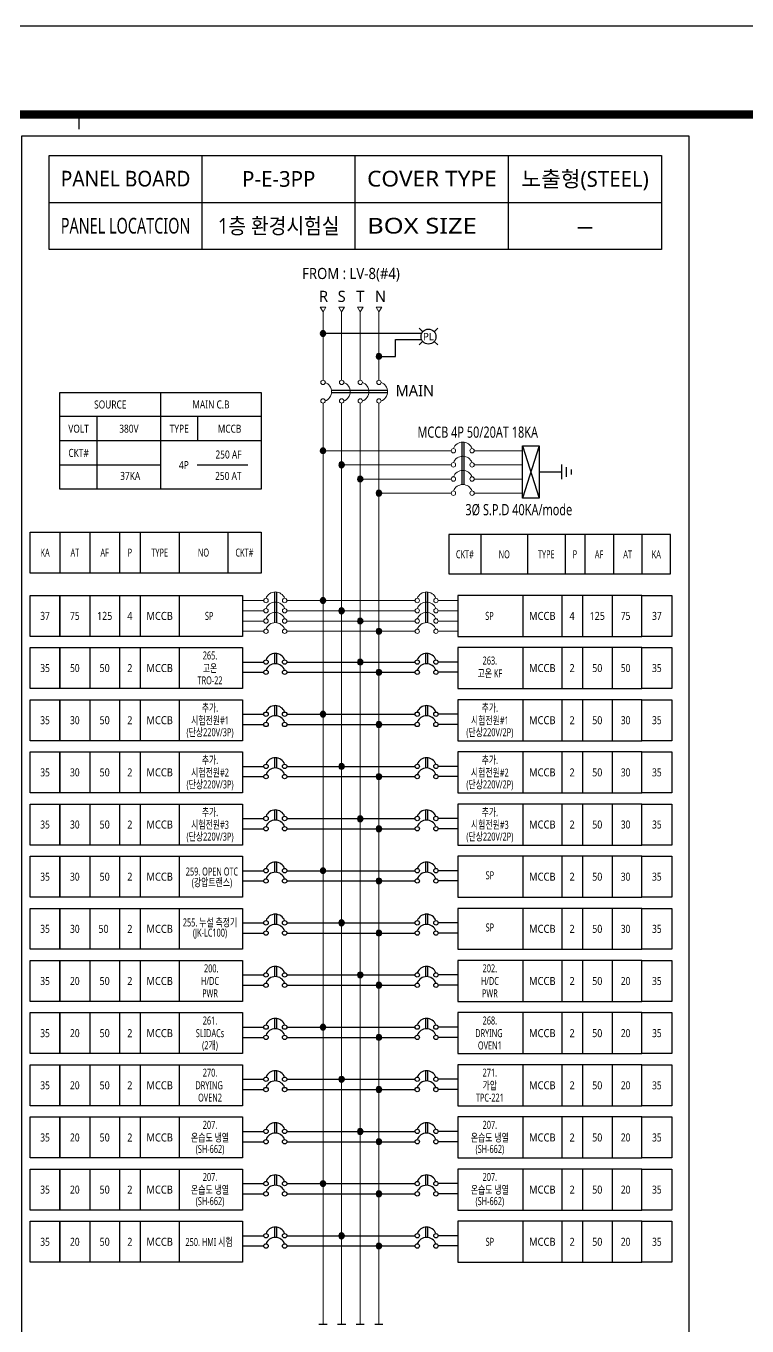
# Model space of a CAD drawing. Header units: millimetres. Extents: x 0 to 1009200, y -237600 to 28708.
# Drawn here: x 446250 to 480471, y -61728 to 0 of the extents above; entities that cross this region are included whole.
import ezdxf
from ezdxf.enums import TextEntityAlignment as Align

# ---------------------------------------------------------------- set-up
doc = ezdxf.new("R2010")
doc.units = ezdxf.units.MM
doc.header["$LTSCALE"] = 1000
for name, color, linetype in [('arch', 8, 'Continuous'), ('SYM', 3, 'Continuous'), ('TEXT', 3, 'Continuous'), ('XR-SHEET-SHT', 5, 'Continuous')]:
    doc.layers.add(name, color=color, linetype=linetype)
doc.layers.add('XR-SHEET-TEMP', color=171, linetype='Continuous', plot=False)
doc.styles.add('GHS', font='malgun.ttf')

# ---------------------------------------------------------------- blocks, each defined once
blk = doc.blocks.new('XR-FORM-EE', base_point=(461, 408))
at = {"layer": 'XR-SHEET-SHT', "color": 5}
blk.add_lwpolyline([(0, 118800), (168200, 118800), (168200, 0), (0, 0)], close=True, dxfattribs=at)
at = {"layer": 'XR-SHEET-SHT', "color": 5, "const_width": 400}
blk.add_lwpolyline([(9300, 114600), (163900, 114600), (163900, 4200), (9300, 4200)], close=True, dxfattribs=at)
at = {"layer": 'XR-SHEET-TEMP'}
blk.add_line((112350, 114600), (112350, 113900), dxfattribs=at)
blk = doc.blocks.new('HH7')
at = {"layer": 'SYM'}
blk.add_hatch(color=256, dxfattribs=at).paths.add_polyline_path([(50, 50, 1), (-50, 50, 1)])
blk.add_circle((0, 50), 50, dxfattribs=at)

msp = doc.modelspace()

# ---------------------------------------------------------------- linework, layer by layer
at = {"lineweight": 18}
for p, q in [((460347, -13579, 0), (460347, -16817, 0)), ((461232, -13579, 0), (461232, -16817, 0)), ((462116, -13579, 0), (462116, -16817, 0)), ((460347, -17909, 0), (460347, -19093, 0)), ((461232, -17909, 0), (461232, -19093, 0)), ((462116, -17909, 0), (462116, -19093, 0)), ((466436, -20166, 0), (460347, -20166, 0)), ((467527, -20166, 0), (469816, -20166, 0)), ((466436, -20838, 0), (461232, -20838, 0)), ((469816, -20838, 0), (467527, -20838, 0)), ((469816, -20838, 0), (467527, -20838, 0)), ((466436, -21510, 0), (462116, -21510, 0)), ((469816, -21510, 0), (467527, -21510, 0)), ((466436, -22182, 0), (463001, -22182, 0)), ((469816, -22182, 0), (467527, -22182, 0)), ((456519, -27280, 0), (457539, -27280, 0)), ((456519, -27767, 0), (457539, -27767, 0)), ((458630, -27280, 0), (464718, -27280)), ((458630, -27767, 0), (464718, -27767)), ((466747, -27280), (465809, -27280)), ((466747, -27767), (465809, -27767)), ((456519, -28253, 0), (457539, -28253, 0)), ((458630, -28253, 0), (464718, -28253)), ((466747, -28253), (465809, -28253)), ((456519, -28740, 0), (457539, -28740, 0)), ((458630, -28740, 0), (464718, -28740)), ((466747, -28740), (465809, -28740))]:
    msp.add_line(p, q, dxfattribs=at)
for p, q in [((465030, -14607, 0), (460347, -14607, 0)), ((464917, -14355, 0), (465087, -14526, 0)), ((465795, -14351, 0), (465628, -14518, 0)), ((464917, -15141, 0), (465087, -14971, 0)), ((465795, -15146, 0), (465628, -14978, 0)), ((452638, -17397, 0), (452638, -21996, 0)), ((463407, -17315, 0), (460755, -17315, 0)), ((463407, -17411, 0), (460755, -17411, 0)), ((457414, -18546, 0), (447862, -18546, 0)), ((449630, -21996, 0), (449630, -18546, 0)), ((454406, -19696, 0), (454406, -18546, 0)), ((457414, -19696, 0), (447862, -19696, 0)), ((466934, -19759, 0), (466934, -21775, 0)), ((467029, -19759, 0), (467029, -21775, 0)), ((470612, -19936, 0), (469816, -22412, 0)), ((469816, -19936, 0), (470612, -22412, 0)), ((452638, -20846, 0), (447862, -20846, 0)), ((456780, -20846, 0), (454372, -20846, 0)), ((471676, -21525, 0), (471676, -20823, 0)), ((471910, -21408, 0), (471910, -20940, 0)), ((470612, -21174, 0), (471676, -21174, 0)), ((472144, -21291, 0), (472144, -21057, 0)), ((447862, -24030, 0), (447862, -25976, 0)), ((449277, -24030, 0), (449277, -25976, 0)), ((450692, -24030, 0), (450692, -25976, 0)), ((451665, -24030, 0), (451665, -25976, 0)), ((453522, -24030, 0), (453522, -25976, 0)), ((455822, -24030, 0), (455822, -25976, 0)), ((467845, -24150, 0), (467845, -26018, 0)), ((470052, -24150, 0), (470052, -26018, 0)), ((471835, -24150, 0), (471835, -26018, 0)), ((472769, -24150, 0), (472769, -26018, 0)), ((474128, -24150, 0), (474128, -26018, 0)), ((475487, -24150, 0), (475487, -26018, 0)), ((449277, -27037, 0), (449277, -28983, 0)), ((450692, -27037, 0), (450692, -28983, 0)), ((451665, -27037, 0), (451665, -28983, 0)), ((453522, -27037, 0), (453522, -28983, 0)), ((458037, -26874, 0), (458037, -28333, 0)), ((458132, -26874, 0), (458132, -28333, 0)), ((465216, -26874), (465216, -28333)), ((465311, -26874), (465311, -28333)), ((469826, -27037, 0), (469826, -28983, 0)), ((471683, -27037, 0), (471683, -28983, 0)), ((472656, -27037, 0), (472656, -28983, 0)), ((474071, -27037, 0), (474071, -28983, 0)), ((449277, -29514, 0), (449277, -31459, 0)), ((450692, -29514, 0), (450692, -31459, 0)), ((451665, -29514, 0), (451665, -31459, 0)), ((453522, -29514, 0), (453522, -31459, 0)), ((469826, -29514, 0), (469826, -31459, 0)), ((471683, -29514, 0), (471683, -31459, 0)), ((472656, -29514, 0), (472656, -31459, 0)), ((474071, -29514, 0), (474071, -31459, 0)), ((456519, -30202, 0), (457539, -30202, 0)), ((458037, -29795, 0), (458037, -30281, 0)), ((458132, -29795, 0), (458132, -30281, 0)), ((458630, -30202, 0), (464718, -30202)), ((465216, -29795), (465216, -30281)), ((465311, -29795), (465311, -30281)), ((466747, -30202), (465809, -30202)), ((456519, -30688, 0), (457539, -30688, 0)), ((458630, -30688, 0), (464718, -30688)), ((466747, -30688), (465809, -30688)), ((449277, -31990, 0), (449277, -33936, 0)), ((450692, -31990, 0), (450692, -33936, 0)), ((451665, -31990, 0), (451665, -33936, 0)), ((453522, -31990, 0), (453522, -33936, 0)), ((469826, -31990, 0), (469826, -33936, 0)), ((469826, -31990, 0), (469826, -33936, 0)), ((471683, -31990, 0), (471683, -33936, 0)), ((471683, -31990, 0), (471683, -33936, 0)), ((472656, -31990, 0), (472656, -33936, 0)), ((472656, -31990, 0), (472656, -33936, 0)), ((474071, -31990, 0), (474071, -33936, 0)), ((474071, -31990, 0), (474071, -33936, 0)), ((456519, -32678, 0), (457539, -32678, 0)), ((458037, -32271, 0), (458037, -32758, 0)), ((458132, -32271, 0), (458132, -32758, 0)), ((458630, -32678, 0), (464718, -32678)), ((465216, -32271), (465216, -32758)), ((465311, -32271), (465311, -32758)), ((466747, -32678), (465809, -32678)), ((456519, -33165, 0), (457539, -33165, 0)), ((458630, -33165, 0), (464718, -33165)), ((466747, -33165), (465809, -33165)), ((449277, -34466, 0), (449277, -36412, 0)), ((450692, -34466, 0), (450692, -36412, 0)), ((451665, -34466, 0), (451665, -36412, 0)), ((453522, -34466, 0), (453522, -36412, 0)), ((469826, -34466, 0), (469826, -36412, 0)), ((471683, -34466, 0), (471683, -36412, 0)), ((472656, -34466, 0), (472656, -36412, 0)), ((474071, -34466, 0), (474071, -36412, 0)), ((456519, -35155, 0), (457539, -35155, 0)), ((458037, -34748, 0), (458037, -35234, 0)), ((458132, -34748, 0), (458132, -35234, 0)), ((458630, -35155, 0), (464718, -35155)), ((465216, -34748), (465216, -35234)), ((465311, -34748), (465311, -35234)), ((466747, -35155), (465809, -35155)), ((456519, -35641, 0), (457539, -35641, 0)), ((458630, -35641, 0), (464718, -35641)), ((466747, -35641), (465809, -35641)), ((449277, -36943, 0), (449277, -38889, 0)), ((450692, -36943, 0), (450692, -38889, 0)), ((451665, -36943, 0), (451665, -38889, 0)), ((453522, -36943, 0), (453522, -38889, 0)), ((469826, -36943), (469826, -38889)), ((471683, -36943), (471683, -38889)), ((472656, -36943), (472656, -38889)), ((474071, -36943), (474071, -38889)), ((456519, -37631, 0), (457539, -37631, 0)), ((458037, -37224, 0), (458037, -37711, 0)), ((458132, -37224, 0), (458132, -37711, 0)), ((458630, -37631, 0), (464718, -37631)), ((465216, -37224), (465216, -37711)), ((465311, -37224), (465311, -37711)), ((466747, -37631), (465809, -37631)), ((456519, -38118, 0), (457539, -38118, 0)), ((458630, -38118, 0), (464718, -38118)), ((466747, -38118), (465809, -38118)), ((449277, -39419, 0), (449277, -41365, 0)), ((450692, -39419, 0), (450692, -41365, 0)), ((451665, -39419, 0), (451665, -41365, 0)), ((453522, -39419, 0), (453522, -41365, 0)), ((469826, -39419, 0), (469826, -41365, 0)), ((471683, -39419, 0), (471683, -41365, 0)), ((472656, -39419, 0), (472656, -41365, 0)), ((474071, -39419, 0), (474071, -41365, 0)), ((456519, -40108, 0), (457539, -40108, 0)), ((458037, -39701, 0), (458037, -40187, 0)), ((458132, -39701, 0), (458132, -40187, 0)), ((458630, -40108, 0), (464718, -40108)), ((465216, -39701), (465216, -40187)), ((465311, -39701), (465311, -40187)), ((466747, -40108), (465809, -40108)), ((456519, -40594, 0), (457539, -40594, 0)), ((458630, -40594, 0), (464718, -40594)), ((466747, -40594), (465809, -40594)), ((449277, -41896, 0), (449277, -43842, 0)), ((450692, -41896, 0), (450692, -43842, 0)), ((451665, -41896, 0), (451665, -43842, 0)), ((453522, -41896, 0), (453522, -43842, 0)), ((469826, -41896, 0), (469826, -43842, 0)), ((471683, -41896, 0), (471683, -43842, 0)), ((472656, -41896, 0), (472656, -43842, 0)), ((474071, -41896, 0), (474071, -43842, 0)), ((456519, -42584, 0), (457539, -42584, 0)), ((458037, -42177, 0), (458037, -42664, 0)), ((458132, -42177, 0), (458132, -42664, 0)), ((458630, -42584, 0), (464718, -42584)), ((465216, -42177), (465216, -42664)), ((465311, -42177), (465311, -42664)), ((466747, -42584), (465809, -42584)), ((456519, -43070, 0), (457539, -43070, 0)), ((458630, -43070, 0), (464718, -43070)), ((466747, -43070), (465809, -43070)), ((449277, -44372, 0), (449277, -46318, 0)), ((450692, -44372, 0), (450692, -46318, 0)), ((451665, -44372, 0), (451665, -46318, 0)), ((453522, -44372, 0), (453522, -46318, 0)), ((469826, -44372, 0), (469826, -46318, 0)), ((471683, -44372, 0), (471683, -46318, 0)), ((472656, -44372, 0), (472656, -46318, 0)), ((474071, -44372, 0), (474071, -46318, 0)), ((456519, -45060, 0), (457539, -45060, 0)), ((458037, -44654, 0), (458037, -45140, 0)), ((458132, -44654, 0), (458132, -45140, 0)), ((458630, -45060, 0), (464718, -45060)), ((465216, -44654), (465216, -45140)), ((465311, -44654), (465311, -45140)), ((466747, -45060), (465809, -45060)), ((456519, -45547, 0), (457539, -45547, 0)), ((458630, -45547, 0), (464718, -45547)), ((466747, -45547), (465809, -45547)), ((449277, -46849, 0), (449277, -48795, 0)), ((450692, -46849, 0), (450692, -48795, 0)), ((451665, -46849, 0), (451665, -48795, 0)), ((453522, -46849, 0), (453522, -48795, 0)), ((469826, -46849, 0), (469826, -48795, 0)), ((471683, -46849, 0), (471683, -48795, 0)), ((472656, -46849, 0), (472656, -48795, 0)), ((474071, -46849, 0), (474071, -48795, 0)), ((458037, -47130, 0), (458037, -47617, 0)), ((458132, -47130, 0), (458132, -47617, 0)), ((465216, -47130), (465216, -47617)), ((465311, -47130), (465311, -47617)), ((456519, -47537, 0), (457539, -47537, 0)), ((456519, -48023, 0), (457539, -48023, 0)), ((458630, -47537, 0), (464718, -47537)), ((458630, -48023, 0), (464718, -48023)), ((466747, -47537), (465809, -47537)), ((466747, -48023), (465809, -48023)), ((449277, -49325, 0), (449277, -51271, 0)), ((450692, -49325, 0), (450692, -51271, 0)), ((451665, -49325, 0), (451665, -51271, 0)), ((453522, -49325, 0), (453522, -51271, 0)), ((469826, -49325, 0), (469826, -51271, 0)), ((471683, -49325, 0), (471683, -51271, 0)), ((472656, -49325, 0), (472656, -51271, 0)), ((474071, -49325, 0), (474071, -51271, 0)), ((458037, -49607, 0), (458037, -50093, 0)), ((458132, -49607, 0), (458132, -50093, 0)), ((465216, -49607), (465216, -50093)), ((465311, -49607), (465311, -50093)), ((456519, -50013, 0), (457539, -50013, 0)), ((456519, -50500, 0), (457539, -50500, 0)), ((458630, -50013, 0), (464718, -50013)), ((458630, -50500, 0), (464718, -50500)), ((466747, -50013), (465809, -50013)), ((466747, -50500), (465809, -50500)), ((449277, -51802, 0), (449277, -53747, 0)), ((450692, -51802, 0), (450692, -53747, 0)), ((451665, -51802, 0), (451665, -53747, 0)), ((453522, -51802, 0), (453522, -53747, 0)), ((469826, -51802, 0), (469826, -53747, 0)), ((471683, -51802, 0), (471683, -53747, 0)), ((472656, -51802, 0), (472656, -53747, 0)), ((474071, -51802, 0), (474071, -53747, 0)), ((458037, -52083, 0), (458037, -52570, 0)), ((458132, -52083, 0), (458132, -52570, 0)), ((465216, -52083), (465216, -52570)), ((465311, -52083), (465311, -52570)), ((456519, -52490, 0), (457539, -52490, 0)), ((456519, -52976, 0), (457539, -52976, 0)), ((458630, -52490, 0), (464718, -52490)), ((458630, -52976, 0), (464718, -52976)), ((466747, -52490), (465809, -52490)), ((466747, -52976), (465809, -52976)), ((449277, -54278, 0), (449277, -56224, 0)), ((450692, -54278, 0), (450692, -56224, 0)), ((451665, -54278, 0), (451665, -56224, 0)), ((453522, -54278, 0), (453522, -56224, 0)), ((469826, -54278, 0), (469826, -56224, 0)), ((471683, -54278, 0), (471683, -56224, 0)), ((472656, -54278, 0), (472656, -56224, 0)), ((474071, -54278, 0), (474071, -56224, 0)), ((458037, -54560, 0), (458037, -55046, 0)), ((458132, -54560, 0), (458132, -55046, 0)), ((465216, -54560), (465216, -55046)), ((465311, -54560), (465311, -55046)), ((456519, -54966, 0), (457539, -54966, 0)), ((456519, -55453, 0), (457539, -55453, 0)), ((458630, -54966, 0), (464718, -54966)), ((458630, -55453, 0), (464718, -55453)), ((466747, -54966), (465809, -54966)), ((466747, -55453), (465809, -55453)), ((449277, -56755, 0), (449277, -58700, 0)), ((450692, -56755, 0), (450692, -58700, 0)), ((451665, -56755, 0), (451665, -58700, 0)), ((453522, -56755, 0), (453522, -58700, 0)), ((469826, -56755, 0), (469826, -58700, 0)), ((471683, -56755, 0), (471683, -58700, 0)), ((472656, -56755, 0), (472656, -58700, 0)), ((474071, -56755, 0), (474071, -58700, 0)), ((458037, -57036, 0), (458037, -57522, 0)), ((458132, -57036, 0), (458132, -57522, 0)), ((465216, -57036), (465216, -57522)), ((465311, -57036), (465311, -57522)), ((456519, -57443, 0), (457539, -57443, 0)), ((456519, -57929, 0), (457539, -57929, 0)), ((458630, -57443, 0), (464718, -57443)), ((458630, -57929, 0), (464718, -57929)), ((466747, -57443), (465809, -57443)), ((466747, -57929), (465809, -57929)), ((460156, -61636, 0), (460538, -61636, 0)), ((461041, -61636, 0), (461423, -61636, 0)), ((461925, -61636, 0), (462307, -61636, 0)), ((462810, -61636, 0), (463192, -61636, 0))]:
    msp.add_line(p, q)
for points in [[(460347, -13579), (460480, -13350), (460215, -13350)], [(461232, -13579), (461364, -13350), (461099, -13350)], [(462116, -13579), (462249, -13350), (461984, -13350)], [(463001, -13579), (463133, -13349), (462868, -13349)]]:
    msp.add_lwpolyline(points, close=True, dxfattribs=at)
for points in [[(463001, -16817), (463001, -13579)], [(463001, -19093), (463001, -17909)], [(460347, -61636), (460347, -19093)], [(461232, -61636), (461232, -19093)], [(462116, -61636), (462116, -19093)], [(463001, -61636), (463001, -19093)]]:
    msp.add_lwpolyline(points, dxfattribs=at)
at = {"const_width": 35.4}
for points in [[(464917, -14355), (465087, -14526)], [(465628, -14518), (465795, -14351)], [(464917, -15141), (465087, -14971)], [(465628, -14978), (465795, -15146)]]:
    msp.add_lwpolyline(points, dxfattribs=at)
msp.add_lwpolyline([(465354, -14395, -1), (465354, -15102, -1), (465354, -14395)], format="xyb", dxfattribs=at)
msp.add_lwpolyline([(463001, -15686), (463794, -15686), (463794, -14890), (465030, -14890)])
for points in [[(447862, -17397), (457414, -17397), (457414, -21996), (447862, -21996)], [(469816, -19936), (470612, -19936), (470612, -22412), (469816, -22412)], [(446446, -24030), (457414, -24030), (457414, -25976), (446446, -25976)], [(476845, -24150), (466317, -24150), (466317, -26018), (476845, -26018)], [(446446, -27037), (447862, -27037), (447862, -28983), (446446, -28983)], [(447862, -27037), (456519, -27037), (456519, -28983), (447862, -28983)], [(475487, -27037), (466747, -27037), (466747, -28983), (475487, -28983)], [(475487, -27037), (476902, -27037), (476902, -28983), (475487, -28983)], [(446446, -29514), (447862, -29514), (447862, -31459), (446446, -31459)], [(447862, -29514), (456519, -29514), (456519, -31459), (447862, -31459)], [(475487, -29514), (466747, -29514), (466747, -31459), (475487, -31459)], [(475487, -29514), (476902, -29514), (476902, -31459), (475487, -31459)], [(446446, -31990), (447862, -31990), (447862, -33936), (446446, -33936)], [(447862, -31990), (456519, -31990), (456519, -33936), (447862, -33936)], [(475487, -31990), (466747, -31990), (466747, -33936), (475487, -33936)], [(475487, -31990), (476902, -31990), (476902, -33936), (475487, -33936)], [(446446, -34466), (447862, -34466), (447862, -36412), (446446, -36412)], [(447862, -34466), (456519, -34466), (456519, -36412), (447862, -36412)], [(475487, -34466), (466747, -34466), (466747, -36412), (475487, -36412)], [(475487, -34466), (476902, -34466), (476902, -36412), (475487, -36412)], [(446446, -36943), (447862, -36943), (447862, -38889), (446446, -38889)], [(447862, -36943), (456519, -36943), (456519, -38889), (447862, -38889)], [(475487, -36943), (466747, -36943), (466747, -38889), (475487, -38889)], [(475487, -36943), (476902, -36943), (476902, -38889), (475487, -38889)], [(446446, -39419), (447862, -39419), (447862, -41365), (446446, -41365)], [(447862, -39419), (456519, -39419), (456519, -41365), (447862, -41365)], [(475487, -39419), (466747, -39419), (466747, -41365), (475487, -41365)], [(475487, -39419), (476902, -39419), (476902, -41365), (475487, -41365)], [(446446, -41896), (447862, -41896), (447862, -43842), (446446, -43842)], [(447862, -41896), (456519, -41896), (456519, -43842), (447862, -43842)], [(475487, -41896), (466747, -41896), (466747, -43842), (475487, -43842)], [(475487, -41896), (476902, -41896), (476902, -43842), (475487, -43842)], [(446446, -44372), (447862, -44372), (447862, -46318), (446446, -46318)], [(447862, -44372), (456519, -44372), (456519, -46318), (447862, -46318)], [(475487, -44372), (466747, -44372), (466747, -46318), (475487, -46318)], [(475487, -44372), (476902, -44372), (476902, -46318), (475487, -46318)], [(446446, -46849), (447862, -46849), (447862, -48795), (446446, -48795)], [(447862, -46849), (456519, -46849), (456519, -48795), (447862, -48795)], [(475487, -46849), (466747, -46849), (466747, -48795), (475487, -48795)], [(475487, -46849), (476902, -46849), (476902, -48795), (475487, -48795)], [(446446, -49325), (447862, -49325), (447862, -51271), (446446, -51271)], [(447862, -49325), (456519, -49325), (456519, -51271), (447862, -51271)], [(475487, -49325), (466747, -49325), (466747, -51271), (475487, -51271)], [(475487, -49325), (476902, -49325), (476902, -51271), (475487, -51271)], [(446446, -51802), (447862, -51802), (447862, -53747), (446446, -53747)], [(447862, -51802), (456519, -51802), (456519, -53747), (447862, -53747)], [(475487, -51802), (466747, -51802), (466747, -53747), (475487, -53747)], [(475487, -51802), (476902, -51802), (476902, -53747), (475487, -53747)], [(446446, -54278), (447862, -54278), (447862, -56224), (446446, -56224)], [(447862, -54278), (456519, -54278), (456519, -56224), (447862, -56224)], [(475487, -54278), (466747, -54278), (466747, -56224), (475487, -56224)], [(475487, -54278), (476902, -54278), (476902, -56224), (475487, -56224)], [(446446, -56755), (447862, -56755), (447862, -58700), (446446, -58700)], [(447862, -56755), (456519, -56755), (456519, -58700), (447862, -58700)], [(475487, -56755), (466747, -56755), (466747, -58700), (475487, -58700)], [(475487, -56755), (476902, -56755), (476902, -58700), (475487, -58700)]]:
    msp.add_lwpolyline(points, close=True)
for centre, radius in [((465354, -14748, 0), 354), ((457642, -30202, 0), 104), ((458527, -30202, 0), 104), ((464821, -30202), 104), ((465706, -30202), 104), ((457642, -30688, 0), 104), ((458527, -30688, 0), 104), ((464821, -30688), 104), ((465706, -30688), 104), ((457642, -32678, 0), 104), ((458527, -32678, 0), 104), ((464821, -32678), 104), ((465706, -32678), 104), ((457642, -33165, 0), 104), ((458527, -33165, 0), 104), ((464821, -33165), 104), ((465706, -33165), 104), ((457642, -35155, 0), 104), ((458527, -35155, 0), 104), ((464821, -35155), 104), ((465706, -35155), 104), ((457642, -35641, 0), 104), ((458527, -35641, 0), 104), ((464821, -35641), 104), ((465706, -35641), 104), ((457642, -37631, 0), 104), ((458527, -37631, 0), 104), ((464821, -37631), 104), ((465706, -37631), 104), ((457642, -38118, 0), 104), ((458527, -38118, 0), 104), ((464821, -38118), 104), ((465706, -38118), 104), ((457642, -40108, 0), 104), ((458527, -40108, 0), 104), ((464821, -40108), 104), ((465706, -40108), 104), ((457642, -40594, 0), 104), ((458527, -40594, 0), 104), ((464821, -40594), 104), ((465706, -40594), 104), ((457642, -42584, 0), 104), ((458527, -42584, 0), 104), ((464821, -42584), 104), ((465706, -42584), 104), ((457642, -43070, 0), 104), ((458527, -43070, 0), 104), ((464821, -43070), 104), ((465706, -43070), 104), ((457642, -45060, 0), 104), ((458527, -45060, 0), 104), ((464821, -45060), 104), ((465706, -45060), 104), ((457642, -45547, 0), 104), ((458527, -45547, 0), 104), ((464821, -45547), 104), ((465706, -45547), 104), ((457642, -47537, 0), 104), ((458527, -47537, 0), 104), ((464821, -47537), 104), ((465706, -47537), 104), ((457642, -48023, 0), 104), ((458527, -48023, 0), 104), ((464821, -48023), 104), ((465706, -48023), 104), ((457642, -50013, 0), 104), ((458527, -50013, 0), 104), ((464821, -50013), 104), ((465706, -50013), 104), ((457642, -50500, 0), 104), ((458527, -50500, 0), 104), ((464821, -50500), 104), ((465706, -50500), 104), ((457642, -52490, 0), 104), ((458527, -52490, 0), 104), ((464821, -52490), 104), ((465706, -52490), 104), ((457642, -52976, 0), 104), ((458527, -52976, 0), 104), ((464821, -52976), 104), ((465706, -52976), 104), ((457642, -54966, 0), 104), ((458527, -54966, 0), 104), ((464821, -54966), 104), ((465706, -54966), 104), ((457642, -55453, 0), 104), ((458527, -55453, 0), 104), ((464821, -55453), 104), ((465706, -55453), 104), ((457642, -57443, 0), 104), ((458527, -57443, 0), 104), ((464821, -57443), 104), ((465706, -57443), 104), ((457642, -57929, 0), 104), ((458527, -57929, 0), 104), ((464821, -57929), 104), ((465706, -57929), 104)]:
    msp.add_circle(centre, radius)
at = {"lineweight": 18}
for centre in [(460347, -16921, 0), (461232, -16921, 0), (462116, -16921, 0), (463001, -16921, 0), (460347, -17805, 0), (461232, -17805, 0), (462116, -17805, 0), (463001, -17805, 0), (466539, -20166, 0), (467424, -20166, 0), (466539, -20838, 0), (467424, -20838, 0), (466539, -21510, 0), (467424, -21510, 0), (466539, -22182, 0), (467424, -22182, 0), (457642, -27280, 0), (457642, -27767, 0), (458527, -27280, 0), (458527, -27767, 0), (464821, -27280), (464821, -27767), (465706, -27280), (465706, -27767), (457642, -28253, 0), (458527, -28253, 0), (464821, -28253), (465706, -28253), (457642, -28740, 0), (458527, -28740, 0), (464821, -28740), (465706, -28740)]:
    msp.add_circle(centre, 104, dxfattribs=at)
for centre, start, end in [((460284, -17363, 0), 290.69882, 69.30118), ((461168, -17363, 0), 290.69882, 69.30118), ((462053, -17363, 0), 290.69882, 69.30118), ((462937, -17363, 0), 290.69882, 69.30118), ((466982, -20229, 0), 20.69882, 159.30118), ((466982, -20901, 0), 20.69882, 159.30118), ((466982, -21574, 0), 20.69882, 159.30118), ((466982, -22246, 0), 20.69882, 159.30118), ((458084, -27344, 0), 20.69882, 159.30118), ((465264, -27344), 20.69882, 159.30118), ((458084, -27830, 0), 20.69882, 159.30118), ((465264, -27830), 20.69882, 159.30118), ((458084, -28317, 0), 20.69882, 159.30118), ((458084, -28803, 0), 20.69882, 159.30118), ((465264, -28317), 20.69882, 159.30118), ((465264, -28803), 20.69882, 159.30118)]:
    msp.add_arc(centre, 473, start, end, dxfattribs=at)
for centre in [(458084, -30265, 0), (465264, -30265), (458084, -30752, 0), (465264, -30752), (458084, -32742, 0), (465264, -32742), (458084, -33228, 0), (465264, -33228), (458084, -35218, 0), (465264, -35218), (458084, -35705, 0), (465264, -35705), (458084, -37695, 0), (465264, -37695), (458084, -38181, 0), (465264, -38181), (458084, -40171, 0), (465264, -40171), (458084, -40658, 0), (465264, -40658), (458084, -42648, 0), (465264, -42648), (458084, -43134, 0), (465264, -43134), (458084, -45124, 0), (465264, -45124), (458084, -45610, 0), (465264, -45610), (458084, -47601, 0), (465264, -47601), (458084, -48087, 0), (465264, -48087), (458084, -50077, 0), (465264, -50077), (458084, -50563, 0), (465264, -50563), (458084, -52553, 0), (465264, -52553), (458084, -53040, 0), (465264, -53040), (458084, -55030, 0), (465264, -55030), (458084, -55516, 0), (465264, -55516), (458084, -57506, 0), (465264, -57506), (458084, -57993, 0), (465264, -57993)]:
    msp.add_arc(centre, 473, 20.69882, 159.30118)
at = {"layer": 'SYM', "color": 6}
for p, q in [((454611, -10612, 0), (454611, -6144, 0)), ((461881, -10612, 0), (461881, -6144, 0)), ((469151, -10612, 0), (469151, -6144, 0)), ((447342, -8378, 0), (476420, -8378, 0))]:
    msp.add_line(p, q, dxfattribs=at)
for points in [[(446054, -5213), (477708, -5213), (477708, -106521), (446054, -106521)], [(447342, -6144), (476420, -6144), (476420, -10612), (447342, -10612)]]:
    msp.add_lwpolyline(points, close=True, dxfattribs=at)

# ---------------------------------------------------------------- block references
for p, xscale, yscale, zscale, rotation in [((460480, -14603, 0), -2.653349145397245, 2.653349145397245, 2.653349143080567, 89.9999999999992), ((463133, -15686, 0), -2.653349145397245, 2.653349145397245, 2.653349143080567, 89.9999999999992), ((460480, -20166, 0), -2.653349869803625, 2.653349869803625, 2.653349867486946, 89.99999999999937), ((461364, -20838, 0), -2.653349869803625, 2.653349869803625, 2.653349867486946, 89.99999999999937), ((462249, -21510, 0), -2.653349869803625, 2.653349869803625, 2.653349867486946, 89.99999999999937), ((463133, -22182, 0), -2.653349869803625, 2.653349869803625, 2.653349867486946, 89.99999999999937), ((460480, -27280, 0), -2.653349145397245, 2.653349145397245, 2.65334914292484, 89.9999999999992), ((461364, -27767, 0), -2.653349145397245, 2.653349145397245, 2.65334914292484, 89.9999999999992), ((462249, -28253, 0), -2.653349145397245, 2.653349145397245, 2.65334914292484, 89.9999999999992), ((463133, -28740, 0), -2.653349145397245, 2.653349145397245, 2.65334914292484, 89.9999999999992), ((462249, -30202), -2.653349145397245, 2.653349145397245, 2.65334914292484, 89.99999999999912), ((463133, -30688, 0), -2.653349145397245, 2.653349145397245, 2.65334914292484, 89.99999999999912), ((460480, -32678, 0), -2.653349145397245, 2.653349145397245, 2.65334914292484, 89.9999999999992), ((463133, -33165, 0), -2.653349145397245, 2.653349145397245, 2.65334914292484, 89.9999999999992), ((461364, -35155, 0), -2.653349145397245, 2.653349145397245, 2.65334914292484, 89.9999999999992), ((463133, -35641, 0), -2.653349145397245, 2.653349145397245, 2.65334914292484, 89.9999999999992), ((462249, -37646, 0), -2.653349145397245, 2.653349145397245, 2.65334914292484, 89.9999999999992), ((463133, -38118, 0), -2.653349145397245, 2.653349145397245, 2.65334914292484, 89.9999999999992), ((460480, -40108, 0), -2.653349145397245, 2.653349145397245, 2.65334914292484, 89.9999999999992), ((463133, -40594, 0), -2.653349145397245, 2.653349145397245, 2.65334914292484, 89.9999999999992), ((461364, -42584, 0), -2.653349145397245, 2.653349145397245, 2.65334914292484, 89.9999999999992), ((463133, -43070, 0), -2.653349145397245, 2.653349145397245, 2.65334914292484, 89.9999999999992), ((462249, -45060, 0), -2.653349145397245, 2.653349145397245, 2.65334914292484, 89.9999999999992), ((463133, -45547, 0), -2.653349145397245, 2.653349145397245, 2.65334914292484, 89.9999999999992), ((460480, -47537, 0), -2.653349145397245, 2.653349145397245, 2.65334914292484, 89.9999999999992), ((463133, -48023, 0), -2.653349145397245, 2.653349145397245, 2.65334914292484, 89.9999999999992), ((461364, -50013, 0), -2.653349145397245, 2.653349145397245, 2.65334914292484, 89.9999999999992), ((463133, -50500, 0), -2.653349145397245, 2.653349145397245, 2.65334914292484, 89.9999999999992), ((462249, -52490, 0), -2.653349145397245, 2.653349145397245, 2.65334914292484, 89.9999999999992), ((463133, -52976, 0), -2.653349145397245, 2.653349145397245, 2.65334914292484, 89.9999999999992), ((460480, -54966, 0), -2.653349145397245, 2.653349145397245, 2.65334914292484, 89.9999999999992), ((463133, -55453, 0), -2.653349145397245, 2.653349145397245, 2.65334914292484, 89.9999999999992), ((461364, -57443, 0), -2.653349145397245, 2.653349145397245, 2.65334914292484, 89.9999999999992), ((463133, -57929, 0), -2.653349145397245, 2.653349145397245, 2.65334914292484, 89.9999999999992)]:
    msp.add_blockref('HH7', p, dxfattribs=dict(xscale=xscale, yscale=yscale, zscale=zscale, rotation=rotation))
at = {"layer": 'arch'}
msp.add_blockref('XR-FORM-EE', (336861, -118392), dxfattribs=at)

# ---------------------------------------------------------------- texts
at = {"style": 'GHS'}
for s, height, width, p in [('FROM : LV-8(#4)', 530.67, 0.9, (461674, -11805)), ('SOURCE', 380, 0.8, (450250, -17972)), ('MAIN C.B', 380, 0.8, (455026, -17972)), ('VOLT', 380, 0.8, (448746, -19121)), ('380V', 380, 0.8, (451134, -19121)), ('TYPE', 380, 0.8, (453522, -19121)), ('MCCB', 380, 0.8, (455910, -19121)), ('CKT#', 380, 0.8, (448746, -20271)), ('4P', 380, 0.8, (453743, -20846)), ('KA', 380, 0.7, (447154, -25003)), ('AT', 380, 0.7, (448569, -25003)), ('AF', 380, 0.7, (449984, -25003)), ('P', 380, 0.7, (451178, -25003)), ('TYPE', 380, 0.7, (452593, -25003)), ('NO', 380, 0.7, (454672, -25003)), ('CKT#', 380, 0.7, (456618, -25003)), ('CKT#', 380, 0.7, (467081, -25084)), ('NO', 380, 0.7, (468949, -25084)), ('TYPE', 380, 0.7, (470944, -25084)), ('P', 380, 0.7, (472302, -25084)), ('AF', 380, 0.7, (473449, -25084)), ('AT', 380, 0.7, (474807, -25084)), ('KA', 380, 0.7, (476166, -25084)), ('37', 380, 0.8, (447154, -28010)), ('75', 380, 0.8, (448569, -28010)), ('125', 380, 0.85, (449984, -28010)), ('4', 380, 0.85, (451178, -28010)), ('MCCB', 380, 0.9, (452593, -28010)), ('SP', 380, 0.7, (454942, -28010)), ('SP', 380, 0.7, (468248, -28010)), ('MCCB', 380, 0.9, (470755, -28010)), ('4', 380, 0.85, (472170, -28010)), ('125', 380, 0.85, (473364, -28010)), ('75', 380, 0.8, (474710, -28010)), ('37', 380, 0.8, (476194, -28010)), ('265.', 380, 0.7, (454984, -29889)), ('263.', 380, 0.7, (468266, -30132)), ('35', 380, 0.8, (447154, -30486)), ('50', 380, 0.8, (448569, -30486)), ('50', 380, 0.85, (449984, -30486)), ('2', 380, 0.85, (451178, -30486)), ('MCCB', 380, 0.9, (452593, -30486)), ('고온', 380, 0.7, (454984, -30486)), ('고온 KF', 380, 0.7, (468266, -30730)), ('MCCB', 380, 0.9, (470755, -30486)), ('2', 380, 0.85, (472170, -30486)), ('50', 380, 0.85, (473364, -30486)), ('50', 380, 0.8, (474710, -30486)), ('35', 380, 0.8, (476194, -30486)), ('TRO-22', 380, 0.7, (454984, -31072)), ('추가.', 380, 0.7, (454984, -32365)), ('추가.', 380, 0.7, (468266, -32365)), ('35', 380, 0.8, (447154, -32963)), ('30', 380, 0.8, (448569, -32963)), ('50', 380, 0.85, (449984, -32963)), ('2', 380, 0.85, (451178, -32963)), ('MCCB', 380, 0.9, (452593, -32963)), ('(단상220V/3P)', 380, 0.7, (454984, -33548)), ('시험전원#1', 380, 0.7, (454984, -32963)), ('(단상220V/2P)', 380, 0.7, (468266, -33548)), ('시험전원#1', 380, 0.7, (468266, -32963)), ('MCCB', 380, 0.9, (470755, -32963)), ('2', 380, 0.85, (472170, -32963)), ('50', 380, 0.85, (473364, -32963)), ('30', 380, 0.8, (474710, -32963)), ('35', 380, 0.8, (476194, -32963)), ('추가.', 380, 0.7, (454984, -34842)), ('추가.', 380, 0.7, (468266, -34842)), ('35', 380, 0.8, (447154, -35439)), ('30', 380, 0.8, (448569, -35439)), ('50', 380, 0.85, (449984, -35439)), ('2', 380, 0.85, (451178, -35439)), ('MCCB', 380, 0.9, (452593, -35439)), ('(단상220V/3P)', 380, 0.7, (454984, -36024)), ('시험전원#2', 380, 0.7, (454984, -35439)), ('(단상220V/2P)', 380, 0.7, (468266, -36024)), ('시험전원#2', 380, 0.7, (468266, -35439)), ('MCCB', 380, 0.9, (470755, -35439)), ('2', 380, 0.85, (472170, -35439)), ('50', 380, 0.85, (473364, -35439)), ('30', 380, 0.8, (474710, -35439)), ('35', 380, 0.8, (476194, -35439)), ('추가.', 380, 0.7, (454984, -37318)), ('추가.', 380, 0.7, (468266, -37318)), ('35', 380, 0.8, (447154, -37916)), ('30', 380, 0.8, (448569, -37916)), ('50', 380, 0.85, (449984, -37916)), ('2', 380, 0.85, (451178, -37916)), ('MCCB', 380, 0.9, (452593, -37916)), ('(단상220V/3P)', 380, 0.7, (454984, -38501)), ('시험전원#3', 380, 0.7, (454984, -37916)), ('(단상220V/2P)', 380, 0.7, (468266, -38501)), ('시험전원#3', 380, 0.7, (468266, -37916)), ('MCCB', 380, 0.9, (470755, -37916)), ('2', 380, 0.85, (472170, -37916)), ('50', 380, 0.85, (473364, -37916)), ('30', 380, 0.8, (474710, -37916)), ('35', 380, 0.8, (476194, -37916)), ('259. OPEN OTC ', 380, 0.7, (455121, -40149)), ('35', 380, 0.8, (447154, -40392)), ('30', 380, 0.8, (448569, -40392)), ('50', 380, 0.85, (449984, -40392)), ('2', 380, 0.85, (451178, -40392)), ('MCCB', 380, 0.9, (452593, -40392)), ('(강압트랜스) ', 380, 0.7, (455121, -40677)), ('SP', 380, 0.7, (468266, -40326)), ('MCCB', 380, 0.9, (470755, -40392)), ('2', 380, 0.85, (472170, -40392)), ('50', 380, 0.85, (473364, -40392)), ('30', 380, 0.8, (474710, -40392)), ('35', 380, 0.8, (476194, -40392)), ('255. 누설 측정기', 380, 0.7, (454984, -42556)), ('35', 380, 0.8, (447154, -42869)), ('30', 380, 0.8, (448569, -42869)), ('50 ', 380, 0.85, (449984, -42869)), ('2', 380, 0.85, (451178, -42869)), ('MCCB', 380, 0.9, (452593, -42869)), ('(JK-LC100)', 380, 0.7, (454984, -43098)), ('SP', 380, 0.7, (468266, -42802)), ('MCCB', 380, 0.9, (470755, -42869)), ('2', 380, 0.85, (472170, -42869)), ('50', 380, 0.85, (473364, -42869)), ('30', 380, 0.8, (474710, -42869)), ('35', 380, 0.8, (476194, -42869)), ('200.', 380, 0.7, (455042, -44747)), ('202.', 380, 0.7, (468266, -44747)), ('35', 380, 0.8, (447154, -45345)), ('20', 380, 0.8, (448569, -45345)), ('50', 380, 0.85, (449984, -45345)), ('2', 380, 0.85, (451178, -45345)), ('MCCB', 380, 0.9, (452593, -45345)), ('H/DC', 380, 0.7, (454984, -45345)), ('H/DC', 380, 0.7, (468266, -45345)), ('MCCB', 380, 0.9, (470755, -45345)), ('2', 380, 0.85, (472170, -45345)), ('50', 380, 0.85, (473364, -45345)), ('20', 380, 0.8, (474710, -45345)), ('35', 380, 0.8, (476194, -45345)), ('PWR', 380, 0.7, (454984, -45930)), ('PWR', 380, 0.7, (468266, -45930)), ('261.', 380, 0.7, (454984, -47224)), ('268.', 380, 0.7, (468266, -47224)), ('35', 380, 0.8, (447154, -47822)), ('20', 380, 0.8, (448569, -47822)), ('50', 380, 0.85, (449984, -47822)), ('2', 380, 0.85, (451178, -47822)), ('MCCB', 380, 0.9, (452593, -47822)), ('SLIDACs', 380, 0.7, (454984, -47822)), ('DRYING ', 380, 0.7, (468266, -47822)), ('MCCB', 380, 0.9, (470755, -47822)), ('2', 380, 0.85, (472170, -47822)), ('50', 380, 0.85, (473364, -47822)), ('20', 380, 0.8, (474710, -47822)), ('35', 380, 0.8, (476194, -47822)), ('(2개)', 380, 0.7, (454984, -48407)), ('OVEN1', 380, 0.7, (468266, -48407)), ('270.', 380, 0.7, (454984, -49700)), ('271.', 380, 0.7, (468266, -49700)), ('35', 380, 0.8, (447154, -50298)), ('20', 380, 0.8, (448569, -50298)), ('50', 380, 0.85, (449984, -50298)), ('2', 380, 0.85, (451178, -50298)), ('MCCB', 380, 0.9, (452593, -50298)), ('DRYING ', 380, 0.7, (454984, -50298)), ('가압', 380, 0.7, (468266, -50298)), ('MCCB', 380, 0.9, (470755, -50298)), ('2', 380, 0.85, (472170, -50298)), ('50', 380, 0.85, (473364, -50298)), ('20', 380, 0.8, (474710, -50298)), ('35', 380, 0.8, (476194, -50298)), ('OVEN2', 380, 0.7, (454984, -50883)), ('TPC-221', 380, 0.7, (468266, -50883)), ('207.', 380, 0.7, (454984, -52177)), ('207.', 380, 0.7, (468266, -52177)), ('35', 380, 0.8, (447154, -52775)), ('20', 380, 0.8, (448569, -52775)), ('50', 380, 0.85, (449984, -52775)), ('2', 380, 0.85, (451178, -52775)), ('MCCB', 380, 0.9, (452593, -52775)), ('온습도 냉열', 380, 0.7, (454984, -52775)), ('온습도 냉열', 380, 0.7, (468266, -52775)), ('MCCB', 380, 0.9, (470755, -52775)), ('2', 380, 0.85, (472170, -52775)), ('50', 380, 0.85, (473364, -52775)), ('20', 380, 0.8, (474710, -52775)), ('35', 380, 0.8, (476194, -52775)), ('(SH-662)', 380, 0.7, (454984, -53360)), ('(SH-662)', 380, 0.7, (468266, -53360)), ('207.', 380, 0.7, (454984, -54653)), ('207.', 380, 0.7, (468266, -54653)), ('35', 380, 0.8, (447154, -55251)), ('20', 380, 0.8, (448569, -55251)), ('50', 380, 0.85, (449984, -55251)), ('2', 380, 0.85, (451178, -55251)), ('MCCB', 380, 0.9, (452593, -55251)), ('온습도 냉열', 380, 0.7, (454984, -55251)), ('온습도 냉열', 380, 0.7, (468266, -55251)), ('MCCB', 380, 0.9, (470755, -55251)), ('2', 380, 0.85, (472170, -55251)), ('50', 380, 0.85, (473364, -55251)), ('20', 380, 0.8, (474710, -55251)), ('35', 380, 0.8, (476194, -55251)), ('(SH-662)', 380, 0.7, (454984, -55836)), ('(SH-662)', 380, 0.7, (468266, -55836)), ('35', 380, 0.8, (447154, -57728)), ('20', 380, 0.8, (448569, -57728)), ('50', 380, 0.85, (449984, -57728)), ('2', 380, 0.85, (451178, -57728)), ('MCCB', 380, 0.9, (452593, -57728)), ('250. HMI 시험 ', 380, 0.7, (454984, -57728)), ('SP', 380, 0.7, (468266, -57728)), ('MCCB', 380, 0.9, (470755, -57728)), ('2', 380, 0.85, (472170, -57728)), ('50', 380, 0.85, (473364, -57728)), ('20', 380, 0.8, (474710, -57728)), ('35', 380, 0.8, (476194, -57728))]:
    msp.add_text(s, height=height, dxfattribs=dict(at, width=width)).set_placement(p, align=Align.MIDDLE)
for s, height, p in [('R', 531, (460158, -13102)), ('S', 531, (461043, -13102)), ('T', 531, (461927, -13102)), ('N', 531, (462812, -13102)), ('MAIN', 530.7, (463790, -17577))]:
    msp.add_text(s, height=height, dxfattribs=at).set_placement(p)
msp.add_text('PL', height=353.8, dxfattribs=at).set_placement((465354, -14748), align=Align.MIDDLE)
at = {"style": 'GHS', "width": 0.75}
for s, p in [('MCCB 4P 50/20AT 18KA', (464831, -19550)), ('3Ø S.P.D 40KA/mode', (467103, -23231))]:
    msp.add_text(s, height=530.67, dxfattribs=at).set_placement(p)
at = {"style": 'GHS', "width": 0.8}
for s, p in [('250 AF', (456482, -20537)), ('37KA', (451671, -21554)), ('250 AT', (456482, -21554))]:
    msp.add_text(s, height=380, dxfattribs=at).set_placement(p, align=Align.RIGHT)
at = {"layer": 'TEXT', "style": 'GHS'}
for s, p in [('노출형(STEEL)', (472786, -7261, 0)), ('P-E-3PP', (458246, -7261, 0))]:
    msp.add_text(s, height=744.8, dxfattribs=at).set_placement(p, align=Align.MIDDLE_CENTER)
for s, width, p, p2 in [('PANEL BOARD', 0.888152, (447900, -7621, 0), (454053, -7621, 0)), ('COVER TYPE', 1.040535, (462440, -7621, 0), (468592, -7621, 0)), ('PANEL LOCATCION', 0.66966, (447900, -9856, 0), (454053, -9856, 0)), ('BOX SIZE   ', 1.125168, (462440, -9856, 0), (468592, -9856, 0))]:
    msp.add_text(s, height=744.8, dxfattribs=dict(at, width=width)).set_placement(p, p2, align=Align.FIT)
for s, height, width, p in [('1층 환경시험실', 744.8, 0.9, (458246, -9495, 0)), ('-', 745, 3, (472786, -9495, 0))]:
    msp.add_text(s, height=height, dxfattribs=dict(at, width=width)).set_placement(p, align=Align.MIDDLE_CENTER)

doc.saveas('drawing.dxf')
